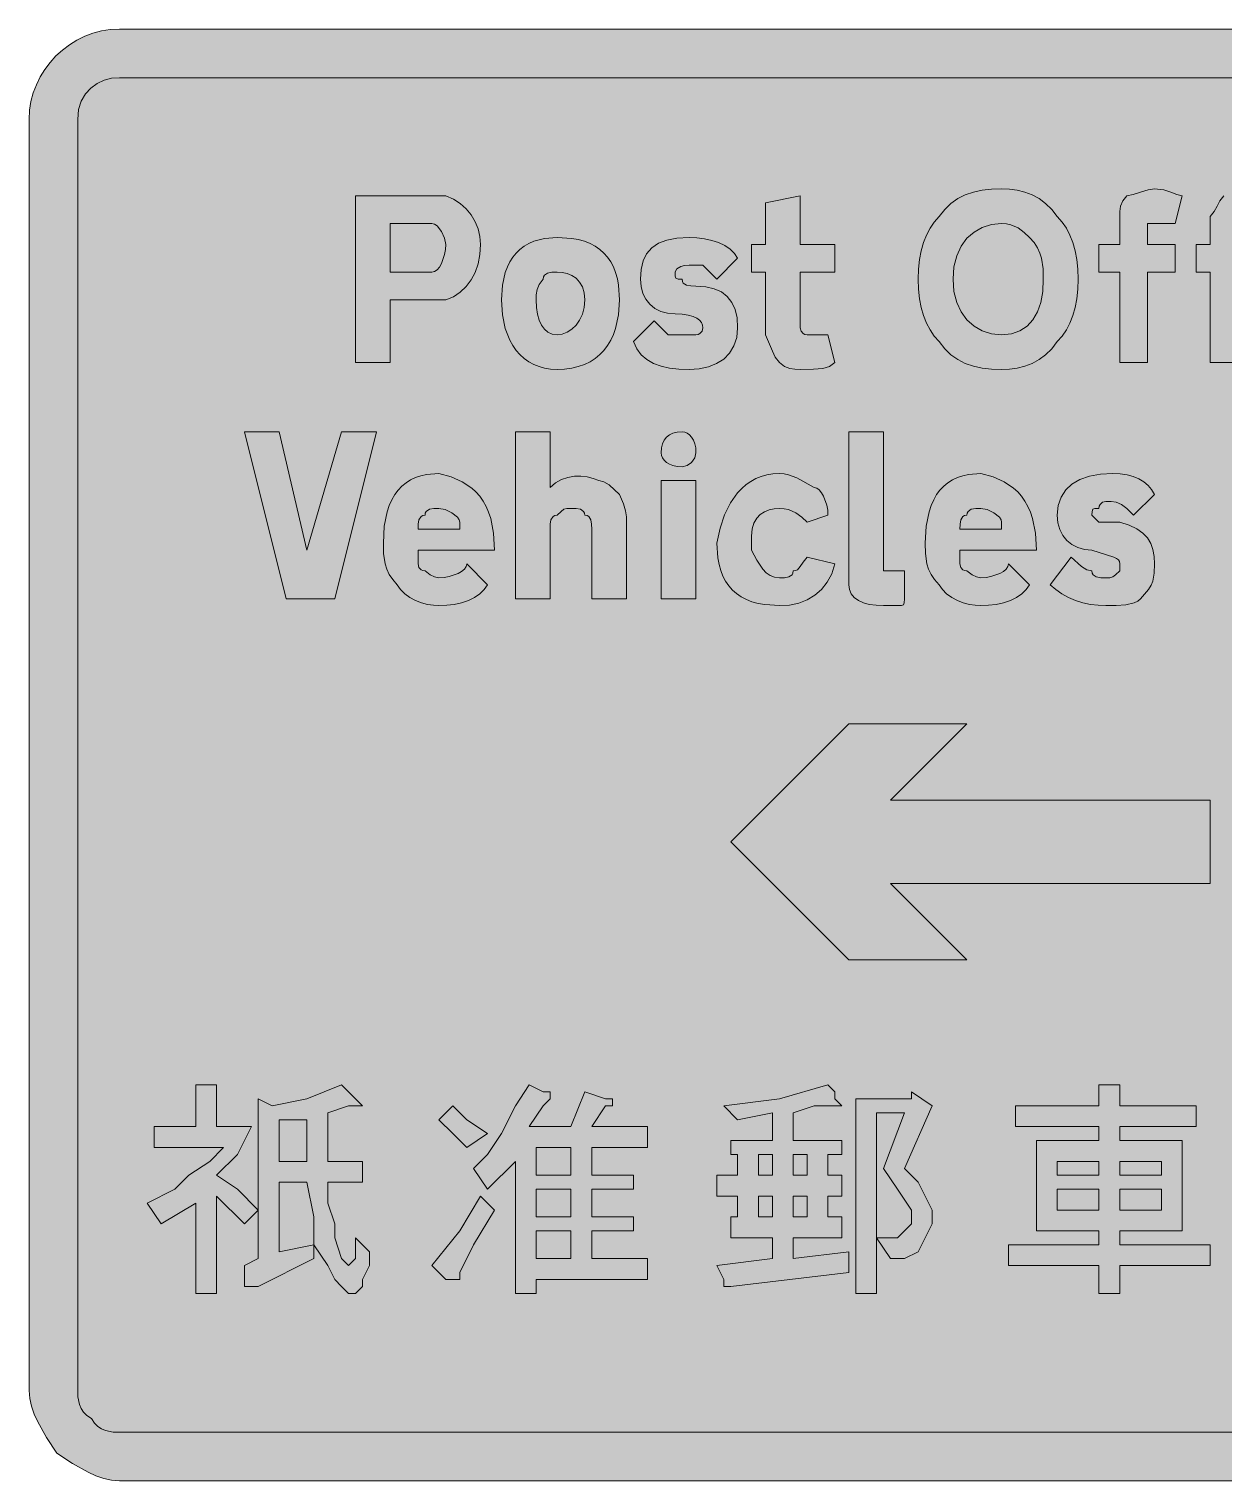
# Model space of a CAD drawing. Header units: metres. Extents: x 122 to 446, y 11 to 262.
# Drawn here: x 121.9 to 328.3, y 10.8 to 261.6 of the extents above; entities that cross this region are included whole.
import ezdxf

# ---------------------------------------------------------------- set-up
doc = ezdxf.new("R2010")
doc.units = ezdxf.units.M
doc.layers.add('FILL_BLACK_000000', color=7, linetype='Continuous', true_color=0x000000)
doc.layers.add('FILL_WHITE_FFFFFF', color=7, linetype='Continuous', true_color=0xffffff)

msp = doc.modelspace()

# ---------------------------------------------------------------- hatches: boundary and pattern name
at = {"layer": 'FILL_BLACK_000000', "true_color": 0x000000}
h = msp.add_hatch(color=7, dxfattribs=at)
h.dxf.hatch_style = 1
h.paths.add_polyline_path([(430.29, 261.6), (432.03, 261.54), (433.67, 261.36), (435.18, 261.03), (436.59, 260.55), (437.88, 259.9), (439.06, 259.07), (440.13, 258.04), (441.09, 256.8), (442.33, 255.79), (443.36, 254.61), (444.19, 253.28), (444.84, 251.85), (445.32, 250.37), (445.65, 248.87), (445.83, 247.4), (445.89, 246), (445.89, 26.4), (445.74, 23.85), (445.38, 22.18), (444.69, 20.4), (444.46, 19.31), (443.79, 18), (443.28, 17.33), (442.67, 16.69), (441.93, 16.1), (441.09, 15.6), (439.14, 13.8), (437.88, 12.9), (436.29, 12), (435.18, 11.81), (433.74, 11.4), (432.07, 10.99), (430.29, 10.8), (137.49, 10.8), (136.14, 10.91), (134.79, 11.21), (133.44, 11.69), (132.09, 12.3), (129.39, 13.84), (126.69, 15.6), (124.93, 18.3), (123.39, 21), (122.78, 22.35), (122.3, 23.7), (122, 25.05), (121.89, 26.4), (121.89, 246), (121.97, 247.56), (122.22, 249.08), (122.61, 250.56), (123.15, 251.98), (123.82, 253.34), (124.61, 254.63), (125.52, 255.83), (126.54, 256.95), (127.66, 257.97), (128.86, 258.88), (130.15, 259.67), (131.51, 260.34), (132.93, 260.88), (134.41, 261.27), (135.93, 261.52), (137.49, 261.6), (430.29, 261.6)])
h = msp.add_hatch(color=7, dxfattribs=at)
h.dxf.hatch_style = 1
h.paths.add_polyline_path([(292.57, 233.76), (293.88, 233.43), (295.14, 232.95), (296.35, 232.3), (297.48, 231.47), (298.54, 230.44), (299.49, 229.2), (300.33, 228.24), (301.07, 227.18), (301.68, 225.99), (302.19, 224.7), (302.58, 223.29), (302.86, 221.77), (303.03, 220.14), (303.09, 218.4), (303.03, 216.66), (302.86, 215.02), (302.58, 213.51), (302.19, 212.1), (301.68, 210.81), (301.07, 209.62), (300.33, 208.56), (299.49, 207.6), (298.54, 206.36), (297.48, 205.33), (296.35, 204.5), (295.14, 203.85), (293.88, 203.37), (292.57, 203.04), (291.24, 202.86), (289.89, 202.8), (288.15, 202.86), (286.52, 203.04), (285, 203.37), (283.59, 203.85), (282.3, 204.5), (281.12, 205.33), (280.05, 206.36), (279.09, 207.6), (278.25, 208.56), (277.52, 209.62), (276.9, 210.81), (276.39, 212.1), (276, 213.51), (275.72, 215.02), (275.55, 216.66), (275.49, 218.4), (275.55, 220.14), (275.72, 221.77), (276, 223.29), (276.39, 224.7), (276.9, 225.99), (277.52, 227.18), (278.25, 228.24), (279.09, 229.2), (280.05, 230.44), (281.12, 231.47), (282.3, 232.3), (283.59, 232.95), (285, 233.43), (286.52, 233.76), (288.15, 233.94), (289.89, 234), (291.24, 233.94), (292.57, 233.76)])
h.paths.add_polyline_path([(296.79, 222), (296.5, 222.9), (296.08, 223.8), (295.48, 224.7), (294.69, 225.6), (293.77, 226.48), (292.74, 227.25), (291.48, 227.79), (290.74, 227.95), (289.89, 228), (288.15, 227.83), (286.55, 227.34), (285.12, 226.54), (283.89, 225.45), (282.88, 224.07), (282.13, 222.43), (281.65, 220.54), (281.49, 218.4), (281.65, 216.26), (282.13, 214.37), (282.88, 212.73), (283.89, 211.35), (285.12, 210.26), (286.55, 209.46), (288.15, 208.97), (289.89, 208.8), (291.58, 208.97), (293.04, 209.46), (294.28, 210.26), (295.29, 211.35), (296.08, 212.73), (296.64, 214.37), (296.98, 216.26), (297.09, 218.4), (297.05, 220.2), (296.79, 222)], flags=16)
h = msp.add_hatch(color=7, dxfattribs=at)
h.dxf.hatch_style = 1
h.paths.add_polyline_path([(310.29, 204), (310.29, 219.6), (306.69, 219.6), (306.69, 224.4), (310.29, 224.4), (310.29, 229.2), (310.31, 230.1), (310.44, 231), (310.8, 231.9), (311.49, 232.8), (312.58, 232.99), (313.89, 233.4), (315.2, 233.81), (316.29, 234), (317.88, 233.81), (319.14, 233.4), (320.17, 232.99), (321.09, 232.8), (319.89, 228), (317.49, 228), (316.29, 228), (315.09, 228), (315.09, 226.8), (315.09, 224.4), (319.89, 224.4), (319.89, 219.6), (315.09, 219.6), (315.09, 204), (310.29, 204)])
h = msp.add_hatch(color=7, dxfattribs=at)
h.dxf.hatch_style = 1
h.paths.add_polyline_path([(325.89, 204), (325.89, 219.6), (323.49, 219.6), (323.49, 224.4), (325.89, 224.4), (325.89, 229.2), (326.6, 230.1), (327.09, 231), (327.58, 231.9), (328.29, 232.8), (329.21, 232.99), (330.24, 233.4), (331.5, 233.81), (333.09, 234), (334.68, 233.81), (335.94, 233.4), (336.97, 232.99), (337.89, 232.8), (336.69, 228), (334.29, 228), (333.09, 228), (331.89, 228), (331.89, 226.8), (331.89, 224.4), (336.69, 224.4), (336.69, 219.6), (331.89, 219.6), (331.89, 204), (325.89, 204)])
h = msp.add_hatch(color=7, dxfattribs=at)
h.dxf.hatch_style = 1
h.paths.add_polyline_path([(178.29, 204), (178.29, 232.8), (192.69, 232.8), (193.89, 232.8), (195.18, 232.24), (196.35, 231.49), (197.37, 230.56), (198.24, 229.5), (198.94, 228.32), (199.46, 227.06), (199.78, 225.75), (199.89, 224.4), (199.78, 222.66), (199.46, 221.04), (198.94, 219.57), (198.24, 218.25), (197.37, 217.1), (196.35, 216.13), (195.18, 215.36), (193.89, 214.8), (192.69, 214.8), (184.29, 214.8), (184.29, 204), (178.29, 204)])
h.paths.add_polyline_path([(191.49, 219.6), (191.94, 219.71), (192.37, 220.01), (192.78, 220.49), (193.14, 221.1), (193.68, 222.64), (193.84, 223.5), (193.89, 224.4), (193.68, 225.47), (193.14, 226.65), (192.37, 227.61), (191.94, 227.89), (191.49, 228), (190.29, 228), (184.29, 228), (184.29, 219.6), (190.29, 219.6), (191.49, 219.6)], flags=16)
h = msp.add_hatch(color=7, dxfattribs=at)
h.dxf.hatch_style = 1
h.paths.add_polyline_path([(261.09, 224.4), (261.09, 219.6), (255.09, 219.6), (255.09, 210), (255.24, 209.4), (255.6, 208.99), (255.89, 208.85), (256.29, 208.8), (257.49, 208.8), (258.69, 208.8), (259.89, 208.8), (261.09, 204), (260.15, 203.31), (258.99, 202.95), (257.38, 202.82), (255.09, 202.8), (254.19, 202.82), (253.29, 202.95), (252.39, 203.31), (251.49, 204), (250.78, 204.92), (250.29, 205.95), (249.09, 208.8), (249.09, 219.6), (246.69, 219.6), (246.69, 224.4), (249.09, 224.4), (249.09, 231.6), (255.09, 232.8), (255.09, 224.4), (261.09, 224.4)])
h = msp.add_hatch(color=7, dxfattribs=at)
h.dxf.hatch_style = 1
h.paths.add_polyline_path([(223.21, 209.89), (222.84, 208.83), (222.37, 207.84), (221.82, 206.93), (221.19, 206.1), (220.47, 205.36), (219.67, 204.7), (218.79, 204.13), (217.81, 203.66), (216.76, 203.29), (215.62, 203.02), (214.4, 202.86), (213.09, 202.8), (211.99, 202.86), (210.95, 203.02), (209.98, 203.29), (209.06, 203.66), (208.2, 204.13), (207.42, 204.7), (206.69, 205.36), (206.04, 206.1), (205.46, 206.93), (204.95, 207.84), (204.15, 209.89), (203.66, 212.22), (203.49, 214.8), (203.66, 217.33), (204.15, 219.52), (204.51, 220.5), (204.95, 221.38), (205.46, 222.18), (206.04, 222.9), (206.69, 223.53), (207.42, 224.08), (208.2, 224.55), (209.06, 224.93), (210.95, 225.43), (213.09, 225.6), (215.62, 225.43), (216.76, 225.22), (217.81, 224.93), (218.79, 224.55), (219.67, 224.08), (220.47, 223.53), (221.19, 222.9), (221.82, 222.18), (222.37, 221.38), (222.84, 220.5), (223.21, 219.52), (223.51, 218.47), (223.72, 217.33), (223.89, 214.8), (223.72, 212.22), (223.21, 209.89)])
h.paths.add_polyline_path([(217.48, 217.07), (217, 217.9), (216.39, 218.55), (215.66, 219.03), (214.85, 219.36), (213.99, 219.54), (213.09, 219.6), (212.21, 219.58), (211.44, 219.45), (210.9, 219.09), (210.74, 218.8), (210.69, 218.4), (210, 217.5), (209.64, 216.6), (209.51, 215.7), (209.49, 214.8), (209.55, 213.51), (209.72, 212.34), (210, 211.32), (210.39, 210.45), (210.9, 209.75), (211.51, 209.23), (212.25, 208.91), (213.09, 208.8), (213.99, 208.91), (214.85, 209.23), (215.66, 209.75), (216.39, 210.45), (217, 211.32), (217.48, 212.34), (217.78, 213.51), (217.89, 214.8), (217.78, 216.04), (217.48, 217.07)], flags=16)
h = msp.add_hatch(color=7, dxfattribs=at)
h.dxf.hatch_style = 1
h.paths.add_polyline_path([(244.13, 208.31), (243.65, 206.85), (242.9, 205.61), (241.89, 204.6), (240.66, 203.81), (239.23, 203.25), (237.63, 202.91), (235.89, 202.8), (234.15, 202.86), (232.53, 203.04), (231.06, 203.37), (229.74, 203.85), (228.59, 204.5), (227.62, 205.33), (226.85, 206.36), (226.29, 207.6), (229.89, 211.2), (232.29, 208.8), (235.89, 208.8), (237.09, 208.8), (237.49, 208.85), (237.78, 208.99), (238.14, 209.4), (238.29, 210), (238.23, 210.45), (238.05, 210.88), (237.72, 211.29), (237.24, 211.65), (236.59, 211.96), (235.76, 212.19), (234.73, 212.35), (233.49, 212.4), (232.2, 212.51), (231.03, 212.83), (230.01, 213.35), (229.14, 214.05), (228.44, 214.92), (227.92, 215.94), (227.6, 217.11), (227.49, 218.4), (227.6, 220.09), (227.96, 221.55), (228.57, 222.79), (229.44, 223.8), (230.6, 224.59), (232.05, 225.15), (233.81, 225.49), (235.89, 225.6), (237.24, 225.54), (238.55, 225.38), (239.81, 225.09), (240.99, 224.7), (242.05, 224.19), (242.98, 223.57), (243.73, 222.84), (244.29, 222), (240.69, 218.4), (238.29, 220.8), (235.89, 220.8), (235.1, 220.75), (234.5, 220.61), (233.79, 220.2), (233.53, 219.79), (233.49, 219.6), (233.51, 218.91), (233.64, 218.55), (234, 218.42), (234.69, 218.4), (234.74, 218), (234.9, 217.71), (235.44, 217.35), (236.21, 217.22), (237.09, 217.2), (238.78, 217.09), (240.24, 216.75), (241.48, 216.19), (242.49, 215.4), (243.28, 214.39), (243.84, 213.15), (244.18, 211.69), (244.29, 210), (244.13, 208.31)])
h = msp.add_hatch(color=7, dxfattribs=at)
h.dxf.hatch_style = 1
h.paths.add_polyline_path([(169.89, 163.2), (166.29, 163.2), (159.09, 192), (165.09, 192), (169.89, 171.6), (175.89, 192), (181.89, 192), (174.69, 163.2), (169.89, 163.2)])
h = msp.add_hatch(color=7, dxfattribs=at)
h.dxf.hatch_style = 1
h.paths.add_polyline_path([(212.84, 183.19), (213.88, 183.77), (214.97, 184.15), (216.09, 184.35), (217.21, 184.38), (218.3, 184.26), (219.34, 183.99), (220.29, 183.6), (221.19, 183.39), (222.09, 182.85), (223.89, 181.2), (224.58, 179.61), (224.94, 178.35), (225.07, 177.32), (225.09, 176.4), (225.09, 163.2), (219.09, 163.2), (219.09, 175.2), (219.07, 176.08), (218.94, 176.85), (218.58, 177.39), (218.29, 177.55), (217.89, 177.6), (217.84, 178), (217.68, 178.29), (217.14, 178.65), (216.37, 178.78), (215.49, 178.8), (214.78, 178.78), (214.29, 178.65), (213.8, 178.29), (213.09, 177.6), (212.69, 177.55), (212.4, 177.39), (212.04, 176.85), (211.91, 176.08), (211.89, 175.2), (211.89, 163.2), (205.89, 163.2), (205.89, 192), (211.89, 192), (211.89, 182.4), (212.84, 183.19)])
h = msp.add_hatch(color=7, dxfattribs=at)
h.dxf.hatch_style = 1
h.paths.add_polyline_path([(236.88, 187.52), (236.34, 186.75), (235.57, 186.21), (234.69, 186), (233.85, 186.05), (233.11, 186.21), (232.5, 186.44), (231.99, 186.75), (231.6, 187.11), (231.31, 187.52), (231.15, 187.95), (231.09, 188.4), (231.15, 189.24), (231.31, 189.97), (231.6, 190.59), (231.99, 191.1), (232.5, 191.49), (233.11, 191.78), (233.85, 191.94), (234.69, 192), (235.14, 191.94), (235.57, 191.78), (235.98, 191.49), (236.34, 191.1), (236.65, 190.59), (236.88, 189.97), (237.04, 189.24), (237.09, 188.4), (236.88, 187.52)])
h = msp.add_hatch(color=7, dxfattribs=at)
h.dxf.hatch_style = 1
h.paths.add_polyline_path([(269.49, 169.2), (269.49, 168), (273.09, 168), (273.09, 163.2), (273.07, 162.51), (272.94, 162.15), (272.58, 162.02), (271.89, 162), (269.49, 162), (268.2, 162.06), (267.03, 162.22), (266.01, 162.51), (265.14, 162.9), (264.44, 163.41), (263.92, 164.02), (263.6, 164.76), (263.49, 165.6), (263.49, 166.8), (263.49, 192), (269.49, 192), (269.49, 169.2)])
h = msp.add_hatch(color=7, dxfattribs=at)
h.dxf.hatch_style = 1
h.paths.add_polyline_path([(189.09, 169.2), (189.24, 168.6), (189.6, 168.19), (189.89, 168.05), (190.29, 168), (191.17, 167.31), (191.94, 166.95), (192.69, 166.8), (193.59, 166.85), (194.45, 167.01), (195.99, 167.55), (196.6, 167.91), (197.08, 168.32), (197.38, 168.75), (197.49, 169.2), (201.09, 165.6), (200.53, 164.76), (199.78, 164.02), (198.85, 163.41), (197.79, 162.9), (196.61, 162.51), (195.35, 162.22), (194.04, 162.06), (192.69, 162), (191.74, 162.06), (190.72, 162.22), (189.67, 162.51), (188.64, 162.9), (187.66, 163.41), (186.78, 164.02), (186.05, 164.76), (185.49, 165.6), (184.7, 166.5), (184.1, 167.4), (183.68, 168.3), (183.39, 169.2), (183.13, 171), (183.09, 172.8), (183.26, 175.73), (183.75, 178.22), (184.11, 179.31), (184.55, 180.29), (185.06, 181.17), (185.64, 181.95), (186.29, 182.63), (187.02, 183.22), (187.8, 183.71), (188.66, 184.11), (189.58, 184.41), (190.55, 184.63), (192.69, 184.8), (194.83, 184.23), (196.72, 183.41), (198.36, 182.31), (199.09, 181.65), (199.74, 180.9), (200.32, 180.07), (200.83, 179.15), (201.27, 178.14), (201.63, 177.04), (202.12, 174.53), (202.29, 171.6), (189.09, 171.6), (189.09, 169.2)])
h.paths.add_polyline_path([(196.29, 176.4), (196.18, 176.85), (195.9, 177.28), (194.94, 178.05), (193.76, 178.59), (192.69, 178.8), (191.81, 178.78), (191.04, 178.65), (190.5, 178.29), (190.34, 178), (190.29, 177.6), (189.89, 177.55), (189.6, 177.39), (189.24, 176.85), (189.11, 176.08), (189.09, 175.2), (196.29, 175.2), (196.29, 176.4)], flags=16)
h = msp.add_hatch(color=7, dxfattribs=at)
h.dxf.hatch_style = 1
h.paths.add_polyline_path([(231.09, 163.2), (231.09, 183.6), (237.09, 183.6), (237.09, 163.2), (231.09, 163.2)])
h = msp.add_hatch(color=7, dxfattribs=at)
h.dxf.hatch_style = 1
h.paths.add_polyline_path([(252.34, 184.75), (253.1, 184.59), (254.49, 184.05), (257.49, 182.4), (257.94, 182.29), (258.37, 181.99), (258.78, 181.51), (259.14, 180.9), (259.68, 179.36), (259.84, 178.5), (259.89, 177.6), (256.29, 176.4), (255.37, 177.28), (254.34, 178.05), (253.08, 178.59), (252.34, 178.75), (251.49, 178.8), (250.59, 178.74), (249.73, 178.56), (248.92, 178.23), (248.19, 177.75), (247.58, 177.1), (247.1, 176.27), (246.8, 175.24), (246.69, 174), (246.69, 172.8), (246.69, 171.6), (247.61, 169.84), (248.64, 168.3), (249.23, 167.69), (249.9, 167.21), (250.64, 166.91), (251.49, 166.8), (252.37, 166.82), (253.14, 166.95), (253.68, 167.31), (253.84, 167.6), (253.89, 168), (254.29, 168.05), (254.6, 168.21), (255.09, 168.75), (255.58, 169.52), (256.29, 170.4), (261.09, 169.2), (260.53, 167.51), (259.76, 166.05), (258.79, 164.81), (257.64, 163.8), (256.32, 163.01), (254.85, 162.45), (253.23, 162.11), (251.49, 162), (248.96, 162.17), (247.82, 162.38), (246.76, 162.67), (245.79, 163.05), (244.91, 163.52), (244.11, 164.07), (243.39, 164.7), (242.76, 165.42), (242.21, 166.22), (241.74, 167.1), (241.37, 168.07), (241.07, 169.13), (240.86, 170.27), (240.69, 172.8), (241.25, 175.38), (242.04, 177.71), (243.05, 179.76), (244.29, 181.5), (244.99, 182.24), (245.75, 182.9), (246.57, 183.47), (247.44, 183.94), (248.37, 184.31), (249.35, 184.58), (250.39, 184.74), (251.49, 184.8), (252.34, 184.75)])
h = msp.add_hatch(color=7, dxfattribs=at)
h.dxf.hatch_style = 1
h.paths.add_polyline_path([(282.69, 169.2), (282.84, 168.6), (283.2, 168.19), (283.49, 168.05), (283.89, 168), (284.77, 167.31), (285.54, 166.95), (286.29, 166.8), (287.19, 166.85), (288.05, 167.01), (289.59, 167.55), (290.2, 167.91), (290.68, 168.32), (290.98, 168.75), (291.09, 169.2), (294.69, 165.6), (294.13, 164.76), (293.38, 164.02), (292.45, 163.41), (291.39, 162.9), (290.21, 162.51), (288.95, 162.22), (287.64, 162.06), (286.29, 162), (285.34, 162.06), (284.32, 162.22), (283.27, 162.51), (282.24, 162.9), (281.26, 163.41), (280.38, 164.02), (279.65, 164.76), (279.09, 165.6), (278.3, 166.5), (277.7, 167.4), (277.28, 168.3), (276.99, 169.2), (276.73, 171), (276.69, 172.8), (276.86, 175.73), (277.35, 178.22), (277.71, 179.31), (278.15, 180.29), (278.66, 181.17), (279.24, 181.95), (279.89, 182.63), (280.62, 183.22), (281.4, 183.71), (282.26, 184.11), (283.18, 184.41), (284.15, 184.63), (286.29, 184.8), (288.43, 184.23), (290.32, 183.41), (291.96, 182.31), (292.69, 181.65), (293.34, 180.9), (293.92, 180.07), (294.43, 179.15), (294.87, 178.14), (295.23, 177.04), (295.72, 174.53), (295.89, 171.6), (282.69, 171.6), (282.69, 169.2)])
h.paths.add_polyline_path([(289.89, 176.4), (289.78, 176.85), (289.5, 177.28), (288.54, 178.05), (287.36, 178.59), (286.29, 178.8), (285.41, 178.78), (284.64, 178.65), (284.1, 178.29), (283.94, 178), (283.89, 177.6), (283.49, 177.55), (283.2, 177.39), (282.84, 176.85), (282.71, 176.08), (282.69, 175.2), (289.89, 175.2), (289.89, 176.4)], flags=16)
h = msp.add_hatch(color=7, dxfattribs=at)
h.dxf.hatch_style = 1
h.paths.add_polyline_path([(316.25, 167.59), (315.99, 166.2), (315.7, 165.52), (315.28, 164.81), (313.89, 163.2), (313.39, 162.8), (312.78, 162.51), (311.34, 162.15), (309.67, 162.02), (307.89, 162), (306.54, 162.06), (305.21, 162.22), (303.9, 162.51), (302.64, 162.9), (301.43, 163.41), (300.3, 164.02), (299.24, 164.76), (298.29, 165.6), (301.89, 170.4), (303.69, 168.75), (304.59, 168.21), (305.49, 168), (305.54, 167.6), (305.7, 167.31), (306.24, 166.95), (307.01, 166.82), (307.89, 166.8), (308.6, 166.82), (309.09, 166.95), (309.58, 167.31), (310.29, 168), (310.29, 169.2), (310.23, 169.6), (310.05, 169.91), (309.72, 170.17), (309.24, 170.4), (305.49, 171.6), (304.2, 171.71), (303.03, 172.03), (302.01, 172.55), (301.14, 173.25), (300.44, 174.12), (299.92, 175.14), (299.6, 176.31), (299.49, 177.6), (299.66, 179.29), (300.15, 180.75), (300.95, 181.99), (302.04, 183), (303.42, 183.79), (305.06, 184.35), (306.95, 184.69), (309.09, 184.8), (310.38, 184.74), (311.57, 184.57), (312.63, 184.29), (313.59, 183.9), (314.43, 183.39), (315.17, 182.77), (315.78, 182.04), (316.29, 181.2), (312.69, 177.6), (311.49, 178.8), (310.59, 179.49), (309.69, 179.85), (308.79, 179.98), (307.89, 180), (307.29, 179.85), (306.88, 179.49), (306.74, 179.2), (306.69, 178.8), (306, 178.78), (305.64, 178.65), (305.51, 178.29), (305.49, 177.6), (306.69, 176.4), (310.29, 176.4), (311.93, 175.89), (313.25, 175.27), (314.3, 174.54), (315.09, 173.7), (315.66, 172.74), (316.03, 171.67), (316.23, 170.49), (316.29, 169.2), (316.25, 167.59)])
h = msp.add_hatch(color=7, dxfattribs=at)
h.dxf.hatch_style = 1
h.paths.add_polyline_path([(283.89, 141.6), (270.69, 128.4), (325.89, 128.4), (325.89, 114), (270.69, 114), (283.89, 100.8), (263.49, 100.8), (243.09, 121.2), (263.49, 141.6), (283.89, 141.6)])
h = msp.add_hatch(color=7, dxfattribs=at)
h.dxf.hatch_style = 1
h.paths.add_polyline_path([(143.49, 72), (150.69, 72), (150.69, 79.2), (153.09, 79.2), (154.29, 79.2), (154.29, 78), (154.29, 72), (159.09, 72), (160.29, 72), (157.89, 67.2), (154.29, 63.6), (157.89, 61.2), (161.49, 57.6), (159.09, 55.2), (154.29, 60), (154.29, 43.2), (150.69, 43.2), (150.69, 58.8), (144.69, 55.2), (142.29, 58.8), (147.09, 61.2), (149.49, 63.6), (153.09, 66), (155.49, 68.4), (143.49, 68.4), (143.49, 72)])
h = msp.add_hatch(color=7, dxfattribs=at)
h.dxf.hatch_style = 1
h.paths.add_polyline_path([(161.49, 49.2), (161.49, 76.8), (163.89, 75.6), (169.89, 76.8), (175.89, 79.2), (178.29, 76.8), (179.49, 75.6), (178.29, 75.6), (177.09, 75.6), (173.49, 74.4), (173.49, 66), (179.49, 66), (179.49, 62.4), (173.49, 62.4), (173.49, 58.8), (174.69, 55.2), (174.69, 52.8), (175.89, 49.2), (177.09, 48), (178.29, 49.2), (178.29, 52.8), (180.69, 50.4), (180.69, 48), (179.49, 45.6), (179.49, 44.4), (178.29, 43.2), (177.09, 43.2), (175.89, 44.4), (174.69, 45.6), (173.49, 48), (171.09, 51.6), (171.09, 49.2), (161.49, 44.4), (160.29, 44.4), (159.09, 44.4), (159.09, 48), (161.49, 49.2)])
h.paths.add_polyline_path([(171.09, 56.4), (169.89, 62.4), (165.09, 62.4), (165.09, 50.4), (171.09, 51.6), (171.09, 56.4)], flags=16)
h.paths.add_polyline_path([(169.89, 73.2), (165.09, 73.2), (165.09, 66), (169.89, 66), (169.89, 73.2)], flags=16)
h = msp.add_hatch(color=7, dxfattribs=at)
h.dxf.hatch_style = 1
h.paths.add_polyline_path([(208.29, 79.2), (210.69, 78), (211.89, 78), (211.89, 76.8), (210.69, 75.6), (208.29, 72), (215.49, 72), (217.89, 78), (221.49, 76.8), (222.69, 76.8), (222.69, 75.6), (221.49, 75.6), (219.09, 72), (228.69, 72), (228.69, 68.4), (219.09, 68.4), (219.09, 63.6), (226.29, 63.6), (226.29, 61.2), (219.09, 61.2), (219.09, 56.4), (226.29, 56.4), (226.29, 54), (219.09, 54), (219.09, 49.2), (228.69, 49.2), (228.69, 45.6), (209.49, 45.6), (209.49, 43.2), (205.89, 43.2), (205.89, 66), (201.09, 61.2), (198.69, 64.8), (201.09, 67.2), (203.49, 70.8), (205.89, 75.6), (208.29, 79.2)])
h.paths.add_polyline_path([(209.49, 56.4), (215.49, 56.4), (215.49, 61.2), (209.49, 61.2), (209.49, 56.4)], flags=16)
h.paths.add_polyline_path([(209.49, 68.4), (209.49, 63.6), (215.49, 63.6), (215.49, 68.4), (209.49, 68.4)], flags=16)
h.paths.add_polyline_path([(215.49, 54), (209.49, 54), (209.49, 49.2), (215.49, 49.2), (215.49, 54)], flags=16)
h = msp.add_hatch(color=7, dxfattribs=at)
h.dxf.hatch_style = 1
h.paths.add_polyline_path([(262.29, 75.6), (261.09, 75.6), (259.89, 75.6), (257.49, 75.6), (253.89, 74.4), (253.89, 69.6), (262.29, 69.6), (262.29, 67.2), (259.89, 67.2), (259.89, 63.6), (262.29, 63.6), (262.29, 60), (259.89, 60), (259.89, 56.4), (262.29, 56.4), (262.29, 52.8), (253.89, 52.8), (253.89, 49.2), (263.49, 50.4), (263.49, 46.8), (243.09, 44.4), (241.89, 44.4), (241.89, 45.6), (240.69, 48), (250.29, 49.2), (250.29, 52.8), (243.09, 52.8), (243.09, 56.4), (244.29, 56.4), (244.29, 60), (240.69, 60), (240.69, 63.6), (244.29, 63.6), (244.29, 67.2), (243.09, 67.2), (243.09, 69.6), (250.29, 69.6), (250.29, 74.4), (244.29, 73.2), (241.89, 75.6), (251.49, 76.8), (259.89, 79.2), (261.09, 78), (261.09, 76.8), (262.29, 75.6)])
h.paths.add_polyline_path([(256.29, 63.6), (256.29, 67.2), (253.89, 67.2), (253.89, 63.6), (256.29, 63.6)], flags=16)
h.paths.add_polyline_path([(247.89, 63.6), (250.29, 63.6), (250.29, 67.2), (247.89, 67.2), (247.89, 63.6)], flags=16)
h.paths.add_polyline_path([(253.89, 60), (253.89, 56.4), (256.29, 56.4), (256.29, 60), (253.89, 60)], flags=16)
h.paths.add_polyline_path([(250.29, 60), (247.89, 60), (247.89, 56.4), (250.29, 56.4), (250.29, 60)], flags=16)
h = msp.add_hatch(color=7, dxfattribs=at)
h.dxf.hatch_style = 1
h.paths.add_polyline_path([(264.69, 43.2), (264.69, 76.8), (274.29, 76.8), (274.29, 78), (277.89, 75.6), (273.09, 64.8), (275.49, 62.4), (276.69, 60), (277.89, 57.6), (277.89, 55.2), (276.69, 52.8), (275.49, 50.4), (273.09, 49.2), (270.69, 49.2), (268.29, 52.8), (268.29, 43.2), (264.69, 43.2)])
h.paths.add_polyline_path([(271.89, 52.8), (273.09, 54), (274.29, 55.2), (274.29, 57.6), (271.89, 61.2), (269.49, 64.8), (273.09, 74.4), (268.29, 74.4), (268.29, 52.8), (271.89, 52.8)], flags=16)
h = msp.add_hatch(color=7, dxfattribs=at)
h.dxf.hatch_style = 1
h.paths.add_polyline_path([(310.29, 75.6), (323.49, 75.6), (323.49, 72), (310.29, 72), (310.29, 69.6), (321.09, 69.6), (321.09, 54), (310.29, 54), (310.29, 51.6), (325.89, 51.6), (325.89, 48), (310.29, 48), (310.29, 43.2), (306.69, 43.2), (306.69, 48), (291.09, 48), (291.09, 51.6), (306.69, 51.6), (306.69, 54), (295.89, 54), (295.89, 69.6), (306.69, 69.6), (306.69, 72), (292.29, 72), (292.29, 75.6), (306.69, 75.6), (306.69, 79.2), (310.29, 79.2), (310.29, 78), (310.29, 75.6)])
h.paths.add_polyline_path([(306.69, 63.6), (306.69, 66), (299.49, 66), (299.49, 63.6), (306.69, 63.6)], flags=16)
h.paths.add_polyline_path([(299.49, 57.6), (306.69, 57.6), (306.69, 61.2), (299.49, 61.2), (299.49, 57.6)], flags=16)
h.paths.add_polyline_path([(310.29, 66), (310.29, 63.6), (317.49, 63.6), (317.49, 66), (310.29, 66)], flags=16)
h.paths.add_polyline_path([(317.49, 61.2), (310.29, 61.2), (310.29, 57.6), (317.49, 57.6), (317.49, 61.2)], flags=16)
h = msp.add_hatch(color=7, dxfattribs=at)
h.dxf.hatch_style = 1
h.paths.add_polyline_path([(195.09, 70.8), (192.69, 73.2), (195.09, 75.6), (197.49, 73.2), (201.09, 70.8), (197.49, 68.4), (195.09, 70.8)])
h = msp.add_hatch(color=7, dxfattribs=at)
h.dxf.hatch_style = 1
h.paths.add_polyline_path([(196.29, 54), (199.89, 60), (202.29, 57.6), (198.69, 51.6), (196.29, 46.8), (196.29, 45.6), (195.09, 45.6), (193.89, 45.6), (191.49, 48), (196.29, 54)])
at = {"layer": 'FILL_WHITE_FFFFFF', "true_color": 0xffffff}
h = msp.add_hatch(color=7, dxfattribs=at)
h.dxf.hatch_style = 1
h.paths.add_polyline_path([(430.29, 253.2), (433.89, 253.2), (434.29, 253.15), (434.6, 253.01), (435.09, 252.6), (435.58, 252.19), (435.89, 252.05), (436.29, 252), (436.98, 251.1), (437.34, 250.2), (437.47, 249.3), (437.49, 248.4), (437.89, 248.35), (438.18, 248.19), (438.54, 247.65), (438.67, 246.88), (438.69, 246), (438.69, 26.4), (438.48, 25.31), (437.94, 24), (437.17, 22.69), (436.29, 21.6), (435.79, 20.81), (435.18, 20.21), (434.5, 19.79), (433.74, 19.5), (432.07, 19.24), (430.29, 19.2), (137.49, 19.2), (136.4, 19.24), (135.09, 19.5), (134.42, 19.79), (133.78, 20.21), (133.19, 20.81), (132.69, 21.6), (131.9, 22.1), (131.3, 22.69), (130.88, 23.33), (130.59, 24), (130.33, 25.31), (130.29, 26.4), (130.29, 246), (130.45, 247.69), (130.91, 249.15), (131.62, 250.39), (132.54, 251.4), (133.63, 252.19), (134.85, 252.75), (136.15, 253.09), (137.49, 253.2), (430.29, 253.2)])

# ---------------------------------------------------------------- linework, layer by layer
at = {"layer": 'FILL_BLACK_000000', "lineweight": 0, "true_color": 0x000000}
for points in [[(430.29, 10.8), (137.49, 10.8), (136.14, 10.91), (134.79, 11.21), (133.44, 11.69), (132.09, 12.3), (129.39, 13.84), (126.69, 15.6), (124.93, 18.3), (123.39, 21), (122.78, 22.35), (122.3, 23.7), (122, 25.05), (121.89, 26.4), (121.89, 246), (121.97, 247.56), (122.22, 249.08), (122.61, 250.56), (123.15, 251.98), (123.82, 253.34), (124.61, 254.63), (125.52, 255.83), (126.54, 256.95), (127.66, 257.97), (128.86, 258.88), (130.15, 259.67), (131.51, 260.34), (132.93, 260.88), (134.41, 261.27), (135.93, 261.52), (137.49, 261.6), (430.29, 261.6)], [(331.89, 204), (325.89, 204), (325.89, 219.6), (323.49, 219.6), (323.49, 224.4), (325.89, 224.4), (325.89, 229.2), (326.6, 230.1), (327.09, 231), (327.58, 231.9), (328.29, 232.8)]]:
    msp.add_lwpolyline(points, dxfattribs=at)
for points in [[(292.57, 233.76), (293.88, 233.43), (295.14, 232.95), (296.35, 232.3), (297.48, 231.47), (298.54, 230.44), (299.49, 229.2), (300.33, 228.24), (301.07, 227.18), (301.68, 225.99), (302.19, 224.7), (302.58, 223.29), (302.86, 221.77), (303.03, 220.14), (303.09, 218.4), (303.03, 216.66), (302.86, 215.02), (302.58, 213.51), (302.19, 212.1), (301.68, 210.81), (301.07, 209.62), (300.33, 208.56), (299.49, 207.6), (298.54, 206.36), (297.48, 205.33), (296.35, 204.5), (295.14, 203.85), (293.88, 203.37), (292.57, 203.04), (291.24, 202.86), (289.89, 202.8), (288.15, 202.86), (286.52, 203.04), (285, 203.37), (283.59, 203.85), (282.3, 204.5), (281.12, 205.33), (280.05, 206.36), (279.09, 207.6), (278.25, 208.56), (277.52, 209.62), (276.9, 210.81), (276.39, 212.1), (276, 213.51), (275.72, 215.02), (275.55, 216.66), (275.49, 218.4), (275.55, 220.14), (275.72, 221.77), (276, 223.29), (276.39, 224.7), (276.9, 225.99), (277.52, 227.18), (278.25, 228.24), (279.09, 229.2), (280.05, 230.44), (281.12, 231.47), (282.3, 232.3), (283.59, 232.95), (285, 233.43), (286.52, 233.76), (288.15, 233.94), (289.89, 234), (291.24, 233.94)], [(310.29, 204), (310.29, 219.6), (306.69, 219.6), (306.69, 224.4), (310.29, 224.4), (310.29, 229.2), (310.31, 230.1), (310.44, 231), (310.8, 231.9), (311.49, 232.8), (312.58, 232.99), (313.89, 233.4), (315.2, 233.81), (316.29, 234), (317.88, 233.81), (319.14, 233.4), (320.17, 232.99), (321.09, 232.8), (319.89, 228), (317.49, 228), (316.29, 228), (315.09, 228), (315.09, 226.8), (315.09, 224.4), (319.89, 224.4), (319.89, 219.6), (315.09, 219.6), (315.09, 204)], [(178.29, 204), (178.29, 232.8), (192.69, 232.8), (193.89, 232.8), (195.18, 232.24), (196.35, 231.49), (197.37, 230.56), (198.24, 229.5), (198.94, 228.32), (199.46, 227.06), (199.78, 225.75), (199.89, 224.4), (199.78, 222.66), (199.46, 221.04), (198.94, 219.57), (198.24, 218.25), (197.37, 217.1), (196.35, 216.13), (195.18, 215.36), (193.89, 214.8), (192.69, 214.8), (184.29, 214.8), (184.29, 204)], [(261.09, 224.4), (261.09, 219.6), (255.09, 219.6), (255.09, 210), (255.24, 209.4), (255.6, 208.99), (255.89, 208.85), (256.29, 208.8), (257.49, 208.8), (258.69, 208.8), (259.89, 208.8), (261.09, 204), (260.15, 203.31), (258.99, 202.95), (257.38, 202.82), (255.09, 202.8), (254.19, 202.82), (253.29, 202.95), (252.39, 203.31), (251.49, 204), (250.78, 204.92), (250.29, 205.95), (249.09, 208.8), (249.09, 219.6), (246.69, 219.6), (246.69, 224.4), (249.09, 224.4), (249.09, 231.6), (255.09, 232.8), (255.09, 224.4)], [(191.49, 219.6), (191.94, 219.71), (192.37, 220.01), (192.78, 220.49), (193.14, 221.1), (193.68, 222.64), (193.84, 223.5), (193.89, 224.4), (193.68, 225.47), (193.14, 226.65), (192.37, 227.61), (191.94, 227.89), (191.49, 228), (190.29, 228), (184.29, 228), (184.29, 219.6), (190.29, 219.6)], [(296.79, 222), (296.5, 222.9), (296.08, 223.8), (295.48, 224.7), (294.69, 225.6), (293.77, 226.48), (292.74, 227.25), (291.48, 227.79), (290.74, 227.95), (289.89, 228), (288.15, 227.83), (286.55, 227.34), (285.12, 226.54), (283.89, 225.45), (282.88, 224.07), (282.13, 222.43), (281.65, 220.54), (281.49, 218.4), (281.65, 216.26), (282.13, 214.37), (282.88, 212.73), (283.89, 211.35), (285.12, 210.26), (286.55, 209.46), (288.15, 208.97), (289.89, 208.8), (291.58, 208.97), (293.04, 209.46), (294.28, 210.26), (295.29, 211.35), (296.08, 212.73), (296.64, 214.37), (296.98, 216.26), (297.09, 218.4), (297.05, 220.2)], [(223.21, 209.89), (222.84, 208.83), (222.37, 207.84), (221.82, 206.93), (221.19, 206.1), (220.47, 205.36), (219.67, 204.7), (218.79, 204.13), (217.81, 203.66), (216.76, 203.29), (215.62, 203.02), (214.4, 202.86), (213.09, 202.8), (211.99, 202.86), (210.95, 203.02), (209.98, 203.29), (209.06, 203.66), (208.2, 204.13), (207.42, 204.7), (206.69, 205.36), (206.04, 206.1), (205.46, 206.93), (204.95, 207.84), (204.15, 209.89), (203.66, 212.22), (203.49, 214.8), (203.66, 217.33), (204.15, 219.52), (204.51, 220.5), (204.95, 221.38), (205.46, 222.18), (206.04, 222.9), (206.69, 223.53), (207.42, 224.08), (208.2, 224.55), (209.06, 224.93), (210.95, 225.43), (213.09, 225.6), (215.62, 225.43), (216.76, 225.22), (217.81, 224.93), (218.79, 224.55), (219.67, 224.08), (220.47, 223.53), (221.19, 222.9), (221.82, 222.18), (222.37, 221.38), (222.84, 220.5), (223.21, 219.52), (223.51, 218.47), (223.72, 217.33), (223.89, 214.8), (223.72, 212.22)], [(244.13, 208.31), (243.65, 206.85), (242.9, 205.61), (241.89, 204.6), (240.66, 203.81), (239.23, 203.25), (237.63, 202.91), (235.89, 202.8), (234.15, 202.86), (232.53, 203.04), (231.06, 203.37), (229.74, 203.85), (228.59, 204.5), (227.62, 205.33), (226.85, 206.36), (226.29, 207.6), (229.89, 211.2), (232.29, 208.8), (235.89, 208.8), (237.09, 208.8), (237.49, 208.85), (237.78, 208.99), (238.14, 209.4), (238.29, 210), (238.23, 210.45), (238.05, 210.88), (237.72, 211.29), (237.24, 211.65), (236.59, 211.96), (235.76, 212.19), (234.73, 212.35), (233.49, 212.4), (232.2, 212.51), (231.03, 212.83), (230.01, 213.35), (229.14, 214.05), (228.44, 214.92), (227.92, 215.94), (227.6, 217.11), (227.49, 218.4), (227.6, 220.09), (227.96, 221.55), (228.57, 222.79), (229.44, 223.8), (230.6, 224.59), (232.05, 225.15), (233.81, 225.49), (235.89, 225.6), (237.24, 225.54), (238.55, 225.38), (239.81, 225.09), (240.99, 224.7), (242.05, 224.19), (242.98, 223.57), (243.73, 222.84), (244.29, 222), (240.69, 218.4), (238.29, 220.8), (235.89, 220.8), (235.1, 220.75), (234.5, 220.61), (233.79, 220.2), (233.53, 219.79), (233.49, 219.6), (233.51, 218.91), (233.64, 218.55), (234, 218.42), (234.69, 218.4), (234.74, 218), (234.9, 217.71), (235.44, 217.35), (236.21, 217.22), (237.09, 217.2), (238.78, 217.09), (240.24, 216.75), (241.48, 216.19), (242.49, 215.4), (243.28, 214.39), (243.84, 213.15), (244.18, 211.69), (244.29, 210)], [(217.48, 217.07), (217, 217.9), (216.39, 218.55), (215.66, 219.03), (214.85, 219.36), (213.99, 219.54), (213.09, 219.6), (212.21, 219.58), (211.44, 219.45), (210.9, 219.09), (210.74, 218.8), (210.69, 218.4), (210, 217.5), (209.64, 216.6), (209.51, 215.7), (209.49, 214.8), (209.55, 213.51), (209.72, 212.34), (210, 211.32), (210.39, 210.45), (210.9, 209.75), (211.51, 209.23), (212.25, 208.91), (213.09, 208.8), (213.99, 208.91), (214.85, 209.23), (215.66, 209.75), (216.39, 210.45), (217, 211.32), (217.48, 212.34), (217.78, 213.51), (217.89, 214.8), (217.78, 216.04)], [(169.89, 163.2), (166.29, 163.2), (159.09, 192), (165.09, 192), (169.89, 171.6), (175.89, 192), (181.89, 192), (174.69, 163.2)], [(212.84, 183.19), (213.88, 183.77), (214.97, 184.15), (216.09, 184.35), (217.21, 184.38), (218.3, 184.26), (219.34, 183.99), (220.29, 183.6), (221.19, 183.39), (222.09, 182.85), (223.89, 181.2), (224.58, 179.61), (224.94, 178.35), (225.07, 177.32), (225.09, 176.4), (225.09, 163.2), (219.09, 163.2), (219.09, 175.2), (219.07, 176.08), (218.94, 176.85), (218.58, 177.39), (218.29, 177.55), (217.89, 177.6), (217.84, 178), (217.68, 178.29), (217.14, 178.65), (216.37, 178.78), (215.49, 178.8), (214.78, 178.78), (214.29, 178.65), (213.8, 178.29), (213.09, 177.6), (212.69, 177.55), (212.4, 177.39), (212.04, 176.85), (211.91, 176.08), (211.89, 175.2), (211.89, 163.2), (205.89, 163.2), (205.89, 192), (211.89, 192), (211.89, 182.4)], [(236.88, 187.52), (236.34, 186.75), (235.57, 186.21), (234.69, 186), (233.85, 186.05), (233.11, 186.21), (232.5, 186.44), (231.99, 186.75), (231.6, 187.11), (231.31, 187.52), (231.15, 187.95), (231.09, 188.4), (231.15, 189.24), (231.31, 189.97), (231.6, 190.59), (231.99, 191.1), (232.5, 191.49), (233.11, 191.78), (233.85, 191.94), (234.69, 192), (235.14, 191.94), (235.57, 191.78), (235.98, 191.49), (236.34, 191.1), (236.65, 190.59), (236.88, 189.97), (237.04, 189.24), (237.09, 188.4)], [(269.49, 169.2), (269.49, 168), (273.09, 168), (273.09, 163.2), (273.07, 162.51), (272.94, 162.15), (272.58, 162.02), (271.89, 162), (269.49, 162), (268.2, 162.06), (267.03, 162.22), (266.01, 162.51), (265.14, 162.9), (264.44, 163.41), (263.92, 164.02), (263.6, 164.76), (263.49, 165.6), (263.49, 166.8), (263.49, 192), (269.49, 192)], [(189.09, 169.2), (189.24, 168.6), (189.6, 168.19), (189.89, 168.05), (190.29, 168), (191.17, 167.31), (191.94, 166.95), (192.69, 166.8), (193.59, 166.85), (194.45, 167.01), (195.99, 167.55), (196.6, 167.91), (197.08, 168.32), (197.38, 168.75), (197.49, 169.2), (201.09, 165.6), (200.53, 164.76), (199.78, 164.02), (198.85, 163.41), (197.79, 162.9), (196.61, 162.51), (195.35, 162.22), (194.04, 162.06), (192.69, 162), (191.74, 162.06), (190.72, 162.22), (189.67, 162.51), (188.64, 162.9), (187.66, 163.41), (186.78, 164.02), (186.05, 164.76), (185.49, 165.6), (184.7, 166.5), (184.1, 167.4), (183.68, 168.3), (183.39, 169.2), (183.13, 171), (183.09, 172.8), (183.26, 175.73), (183.75, 178.22), (184.11, 179.31), (184.55, 180.29), (185.06, 181.17), (185.64, 181.95), (186.29, 182.63), (187.02, 183.22), (187.8, 183.71), (188.66, 184.11), (189.58, 184.41), (190.55, 184.63), (192.69, 184.8), (194.83, 184.23), (196.72, 183.41), (198.36, 182.31), (199.09, 181.65), (199.74, 180.9), (200.32, 180.07), (200.83, 179.15), (201.27, 178.14), (201.63, 177.04), (202.12, 174.53), (202.29, 171.6), (189.09, 171.6)], [(231.09, 163.2), (231.09, 183.6), (237.09, 183.6), (237.09, 163.2)], [(252.34, 184.75), (253.1, 184.59), (254.49, 184.05), (257.49, 182.4), (257.94, 182.29), (258.37, 181.99), (258.78, 181.51), (259.14, 180.9), (259.68, 179.36), (259.84, 178.5), (259.89, 177.6), (256.29, 176.4), (255.37, 177.28), (254.34, 178.05), (253.08, 178.59), (252.34, 178.75), (251.49, 178.8), (250.59, 178.74), (249.73, 178.56), (248.92, 178.23), (248.19, 177.75), (247.58, 177.1), (247.1, 176.27), (246.8, 175.24), (246.69, 174), (246.69, 172.8), (246.69, 171.6), (247.61, 169.84), (248.64, 168.3), (249.23, 167.69), (249.9, 167.21), (250.64, 166.91), (251.49, 166.8), (252.37, 166.82), (253.14, 166.95), (253.68, 167.31), (253.84, 167.6), (253.89, 168), (254.29, 168.05), (254.6, 168.21), (255.09, 168.75), (255.58, 169.52), (256.29, 170.4), (261.09, 169.2), (260.53, 167.51), (259.76, 166.05), (258.79, 164.81), (257.64, 163.8), (256.32, 163.01), (254.85, 162.45), (253.23, 162.11), (251.49, 162), (248.96, 162.17), (247.82, 162.38), (246.76, 162.67), (245.79, 163.05), (244.91, 163.52), (244.11, 164.07), (243.39, 164.7), (242.76, 165.42), (242.21, 166.22), (241.74, 167.1), (241.37, 168.07), (241.07, 169.13), (240.86, 170.27), (240.69, 172.8), (241.25, 175.38), (242.04, 177.71), (243.05, 179.76), (244.29, 181.5), (244.99, 182.24), (245.75, 182.9), (246.57, 183.47), (247.44, 183.94), (248.37, 184.31), (249.35, 184.58), (250.39, 184.74), (251.49, 184.8)], [(282.69, 169.2), (282.84, 168.6), (283.2, 168.19), (283.49, 168.05), (283.89, 168), (284.77, 167.31), (285.54, 166.95), (286.29, 166.8), (287.19, 166.85), (288.05, 167.01), (289.59, 167.55), (290.2, 167.91), (290.68, 168.32), (290.98, 168.75), (291.09, 169.2), (294.69, 165.6), (294.13, 164.76), (293.38, 164.02), (292.45, 163.41), (291.39, 162.9), (290.21, 162.51), (288.95, 162.22), (287.64, 162.06), (286.29, 162), (285.34, 162.06), (284.32, 162.22), (283.27, 162.51), (282.24, 162.9), (281.26, 163.41), (280.38, 164.02), (279.65, 164.76), (279.09, 165.6), (278.3, 166.5), (277.7, 167.4), (277.28, 168.3), (276.99, 169.2), (276.73, 171), (276.69, 172.8), (276.86, 175.73), (277.35, 178.22), (277.71, 179.31), (278.15, 180.29), (278.66, 181.17), (279.24, 181.95), (279.89, 182.63), (280.62, 183.22), (281.4, 183.71), (282.26, 184.11), (283.18, 184.41), (284.15, 184.63), (286.29, 184.8), (288.43, 184.23), (290.32, 183.41), (291.96, 182.31), (292.69, 181.65), (293.34, 180.9), (293.92, 180.07), (294.43, 179.15), (294.87, 178.14), (295.23, 177.04), (295.72, 174.53), (295.89, 171.6), (282.69, 171.6)], [(316.25, 167.59), (315.99, 166.2), (315.7, 165.52), (315.28, 164.81), (313.89, 163.2), (313.39, 162.8), (312.78, 162.51), (311.34, 162.15), (309.67, 162.02), (307.89, 162), (306.54, 162.06), (305.21, 162.22), (303.9, 162.51), (302.64, 162.9), (301.43, 163.41), (300.3, 164.02), (299.24, 164.76), (298.29, 165.6), (301.89, 170.4), (303.69, 168.75), (304.59, 168.21), (305.49, 168), (305.54, 167.6), (305.7, 167.31), (306.24, 166.95), (307.01, 166.82), (307.89, 166.8), (308.6, 166.82), (309.09, 166.95), (309.58, 167.31), (310.29, 168), (310.29, 169.2), (310.23, 169.6), (310.05, 169.91), (309.72, 170.17), (309.24, 170.4), (305.49, 171.6), (304.2, 171.71), (303.03, 172.03), (302.01, 172.55), (301.14, 173.25), (300.44, 174.12), (299.92, 175.14), (299.6, 176.31), (299.49, 177.6), (299.66, 179.29), (300.15, 180.75), (300.95, 181.99), (302.04, 183), (303.42, 183.79), (305.06, 184.35), (306.95, 184.69), (309.09, 184.8), (310.38, 184.74), (311.57, 184.57), (312.63, 184.29), (313.59, 183.9), (314.43, 183.39), (315.17, 182.77), (315.78, 182.04), (316.29, 181.2), (312.69, 177.6), (311.49, 178.8), (310.59, 179.49), (309.69, 179.85), (308.79, 179.98), (307.89, 180), (307.29, 179.85), (306.88, 179.49), (306.74, 179.2), (306.69, 178.8), (306, 178.78), (305.64, 178.65), (305.51, 178.29), (305.49, 177.6), (306.69, 176.4), (310.29, 176.4), (311.93, 175.89), (313.25, 175.27), (314.3, 174.54), (315.09, 173.7), (315.66, 172.74), (316.03, 171.67), (316.23, 170.49), (316.29, 169.2)], [(196.29, 176.4), (196.18, 176.85), (195.9, 177.28), (194.94, 178.05), (193.76, 178.59), (192.69, 178.8), (191.81, 178.78), (191.04, 178.65), (190.5, 178.29), (190.34, 178), (190.29, 177.6), (189.89, 177.55), (189.6, 177.39), (189.24, 176.85), (189.11, 176.08), (189.09, 175.2), (196.29, 175.2)], [(289.89, 176.4), (289.78, 176.85), (289.5, 177.28), (288.54, 178.05), (287.36, 178.59), (286.29, 178.8), (285.41, 178.78), (284.64, 178.65), (284.1, 178.29), (283.94, 178), (283.89, 177.6), (283.49, 177.55), (283.2, 177.39), (282.84, 176.85), (282.71, 176.08), (282.69, 175.2), (289.89, 175.2)], [(283.89, 141.6), (270.69, 128.4), (325.89, 128.4), (325.89, 114), (270.69, 114), (283.89, 100.8), (263.49, 100.8), (243.09, 121.2), (263.49, 141.6)], [(143.49, 72), (150.69, 72), (150.69, 79.2), (153.09, 79.2), (154.29, 79.2), (154.29, 78), (154.29, 72), (159.09, 72), (160.29, 72), (157.89, 67.2), (154.29, 63.6), (157.89, 61.2), (161.49, 57.6), (159.09, 55.2), (154.29, 60), (154.29, 43.2), (150.69, 43.2), (150.69, 58.8), (144.69, 55.2), (142.29, 58.8), (147.09, 61.2), (149.49, 63.6), (153.09, 66), (155.49, 68.4), (143.49, 68.4)], [(161.49, 49.2), (161.49, 76.8), (163.89, 75.6), (169.89, 76.8), (175.89, 79.2), (178.29, 76.8), (179.49, 75.6), (178.29, 75.6), (177.09, 75.6), (173.49, 74.4), (173.49, 66), (179.49, 66), (179.49, 62.4), (173.49, 62.4), (173.49, 58.8), (174.69, 55.2), (174.69, 52.8), (175.89, 49.2), (177.09, 48), (178.29, 49.2), (178.29, 52.8), (180.69, 50.4), (180.69, 48), (179.49, 45.6), (179.49, 44.4), (178.29, 43.2), (177.09, 43.2), (175.89, 44.4), (174.69, 45.6), (173.49, 48), (171.09, 51.6), (171.09, 49.2), (161.49, 44.4), (160.29, 44.4), (159.09, 44.4), (159.09, 48)], [(208.29, 79.2), (210.69, 78), (211.89, 78), (211.89, 76.8), (210.69, 75.6), (208.29, 72), (215.49, 72), (217.89, 78), (221.49, 76.8), (222.69, 76.8), (222.69, 75.6), (221.49, 75.6), (219.09, 72), (228.69, 72), (228.69, 68.4), (219.09, 68.4), (219.09, 63.6), (226.29, 63.6), (226.29, 61.2), (219.09, 61.2), (219.09, 56.4), (226.29, 56.4), (226.29, 54), (219.09, 54), (219.09, 49.2), (228.69, 49.2), (228.69, 45.6), (209.49, 45.6), (209.49, 43.2), (205.89, 43.2), (205.89, 66), (201.09, 61.2), (198.69, 64.8), (201.09, 67.2), (203.49, 70.8), (205.89, 75.6)], [(262.29, 75.6), (261.09, 75.6), (259.89, 75.6), (257.49, 75.6), (253.89, 74.4), (253.89, 69.6), (262.29, 69.6), (262.29, 67.2), (259.89, 67.2), (259.89, 63.6), (262.29, 63.6), (262.29, 60), (259.89, 60), (259.89, 56.4), (262.29, 56.4), (262.29, 52.8), (253.89, 52.8), (253.89, 49.2), (263.49, 50.4), (263.49, 46.8), (243.09, 44.4), (241.89, 44.4), (241.89, 45.6), (240.69, 48), (250.29, 49.2), (250.29, 52.8), (243.09, 52.8), (243.09, 56.4), (244.29, 56.4), (244.29, 60), (240.69, 60), (240.69, 63.6), (244.29, 63.6), (244.29, 67.2), (243.09, 67.2), (243.09, 69.6), (250.29, 69.6), (250.29, 74.4), (244.29, 73.2), (241.89, 75.6), (251.49, 76.8), (259.89, 79.2), (261.09, 78), (261.09, 76.8)], [(264.69, 43.2), (264.69, 76.8), (274.29, 76.8), (274.29, 78), (277.89, 75.6), (273.09, 64.8), (275.49, 62.4), (276.69, 60), (277.89, 57.6), (277.89, 55.2), (276.69, 52.8), (275.49, 50.4), (273.09, 49.2), (270.69, 49.2), (268.29, 52.8), (268.29, 43.2)], [(310.29, 75.6), (323.49, 75.6), (323.49, 72), (310.29, 72), (310.29, 69.6), (321.09, 69.6), (321.09, 54), (310.29, 54), (310.29, 51.6), (325.89, 51.6), (325.89, 48), (310.29, 48), (310.29, 43.2), (306.69, 43.2), (306.69, 48), (291.09, 48), (291.09, 51.6), (306.69, 51.6), (306.69, 54), (295.89, 54), (295.89, 69.6), (306.69, 69.6), (306.69, 72), (292.29, 72), (292.29, 75.6), (306.69, 75.6), (306.69, 79.2), (310.29, 79.2), (310.29, 78)], [(195.09, 70.8), (192.69, 73.2), (195.09, 75.6), (197.49, 73.2), (201.09, 70.8), (197.49, 68.4)], [(169.89, 73.2), (165.09, 73.2), (165.09, 66), (169.89, 66)], [(271.89, 52.8), (273.09, 54), (274.29, 55.2), (274.29, 57.6), (271.89, 61.2), (269.49, 64.8), (273.09, 74.4), (268.29, 74.4), (268.29, 52.8)], [(209.49, 68.4), (209.49, 63.6), (215.49, 63.6), (215.49, 68.4)], [(247.89, 63.6), (250.29, 63.6), (250.29, 67.2), (247.89, 67.2)], [(256.29, 63.6), (256.29, 67.2), (253.89, 67.2), (253.89, 63.6)], [(306.69, 63.6), (306.69, 66), (299.49, 66), (299.49, 63.6)], [(310.29, 66), (310.29, 63.6), (317.49, 63.6), (317.49, 66)], [(171.09, 56.4), (169.89, 62.4), (165.09, 62.4), (165.09, 50.4), (171.09, 51.6)], [(209.49, 56.4), (215.49, 56.4), (215.49, 61.2), (209.49, 61.2)], [(299.49, 57.6), (306.69, 57.6), (306.69, 61.2), (299.49, 61.2)], [(317.49, 61.2), (310.29, 61.2), (310.29, 57.6), (317.49, 57.6)], [(196.29, 54), (199.89, 60), (202.29, 57.6), (198.69, 51.6), (196.29, 46.8), (196.29, 45.6), (195.09, 45.6), (193.89, 45.6), (191.49, 48)], [(250.29, 60), (247.89, 60), (247.89, 56.4), (250.29, 56.4)], [(253.89, 60), (253.89, 56.4), (256.29, 56.4), (256.29, 60)], [(215.49, 54), (209.49, 54), (209.49, 49.2), (215.49, 49.2)]]:
    msp.add_lwpolyline(points, close=True, dxfattribs=at)
at = {"layer": 'FILL_WHITE_FFFFFF', "lineweight": 0, "true_color": 0x000000}
msp.add_lwpolyline([(430.29, 19.2), (137.49, 19.2), (136.4, 19.24), (135.09, 19.5), (134.42, 19.79), (133.78, 20.21), (133.19, 20.81), (132.69, 21.6), (131.9, 22.1), (131.3, 22.69), (130.88, 23.33), (130.59, 24), (130.33, 25.31), (130.29, 26.4), (130.29, 246), (130.45, 247.69), (130.91, 249.15), (131.62, 250.39), (132.54, 251.4), (133.63, 252.19), (134.85, 252.75), (136.15, 253.09), (137.49, 253.2), (430.29, 253.2)], dxfattribs=at)

doc.saveas('drawing.dxf')
